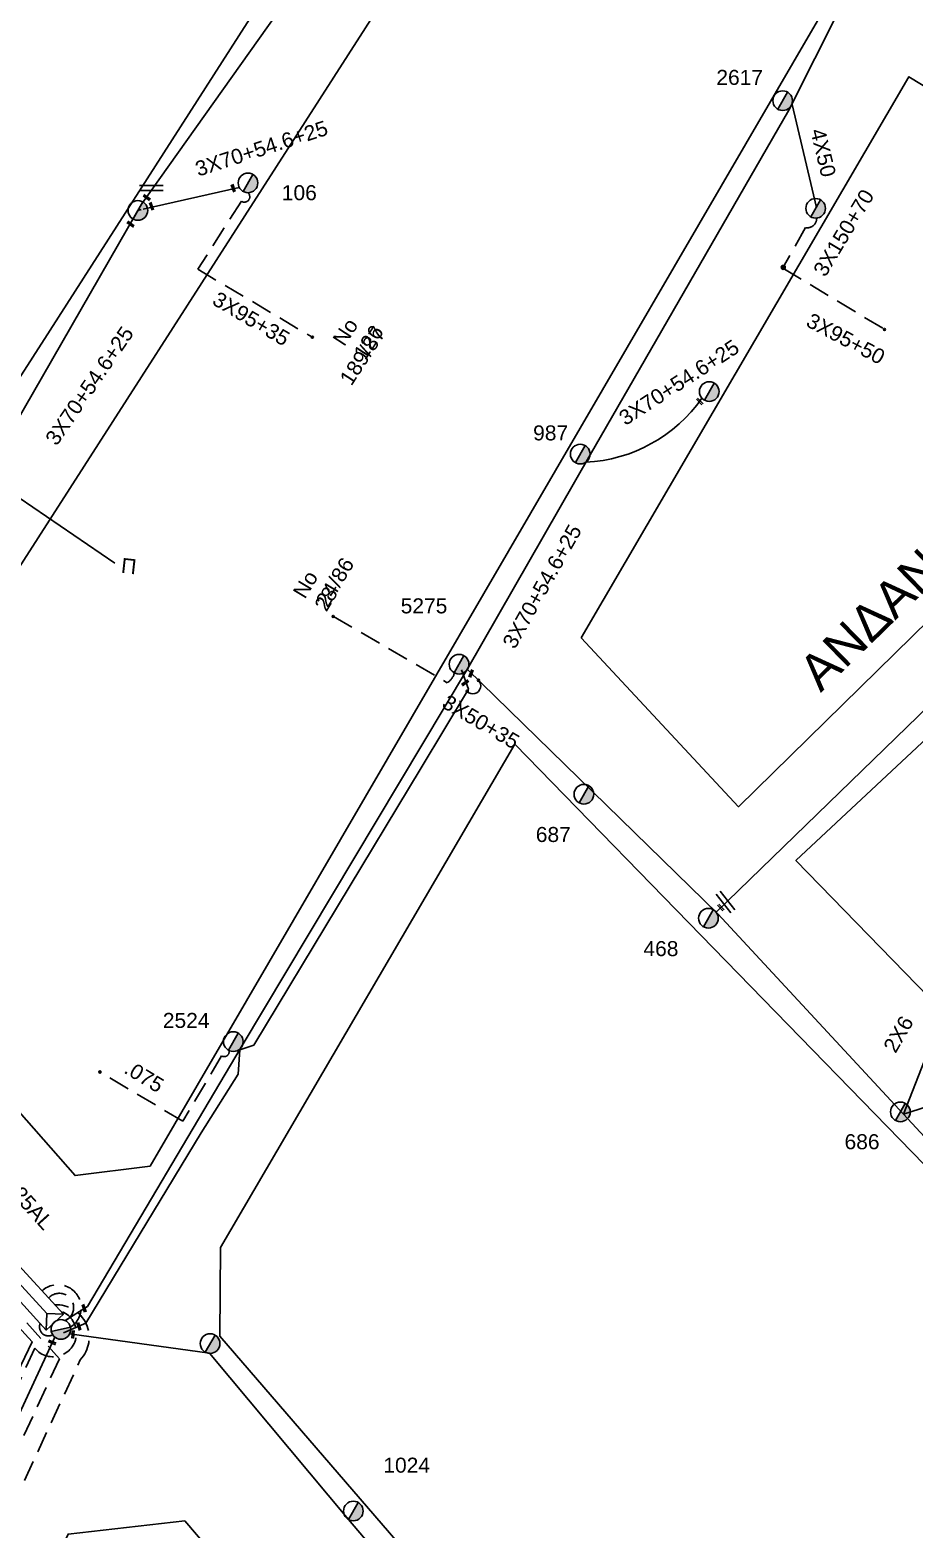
# Model space of a CAD drawing. Header units: millimetres. Extents: x 771 to 3391, y 686 to 1835.
# Drawn here: x 1703.7 to 1809.6, y 1353.2 to 1532.9 of the extents above; entities that cross this region are included whole.
import ezdxf

# ---------------------------------------------------------------- set-up
doc = ezdxf.new("R2010")
doc.units = ezdxf.units.MM
doc.linetypes.add('DASHED', pattern=[19.05, 12.7, -6.35])
for name, color, linetype in [('Άγνωστα', 7, 'Continuous'), ('Καλωδια Χ.Τ 3x95+35', 7, 'DASHED'), ('Καλωδια Χ.Τ. 3x50+35', 7, 'Continuous'), ('Καλωδια ΧΤ  3X95+50', 7, 'Continuous'), ('Καλώδια ΧΤ   3x150+50CU', 7, 'DASHED'), ('Καλώδια ΧΤ   3x150+70AL', 7, 'DASHED'), ('Μηχανική τομή', 7, 'Continuous'), ('Στύλος ΦΜ', 7, 'Continuous'), ('Στύλος ΦΜ @ 1', 7, 'Continuous'), ('Συνδέσεις', 7, 'Continuous'), ('Συνεστραμμένα ΧΤ   3x70+54.6+25 AL', 7, 'SYN_LINE'), ('Τομή', 7, 'Continuous'), ('Υποσταθμός εναέριος 2 στύλων', 7, 'Continuous'), ('Υποσταθμός πόλεως', 7, 'Continuous'), ('Υπόβαθρο ΔΕΗ', 7, 'Continuous'), ('Υπόγεια Καλώδια Δικτύου ΧΤ   .075', 7, 'DASHED')]:
    doc.layers.add(name, color=color, linetype=linetype)
doc.styles.add('arial', font='ARIAL.TTF')
doc.styles.get("Standard").update_dxf_attribs({"font": 'ARIAL.TTF'})
doc.linetypes.add('SYN_LINE', pattern='A,0.5,-0.0001,["/\\/\\/\\/",Standard,S=0.1,R=0,X=0,Y=-0.05],-0.25', length=0.7501)

# ---------------------------------------------------------------- blocks, each defined once
blk = doc.blocks.new('ΥΠΑΡΧΩΝ ΤΣΙΜΕΝΤΕΝΙΟΣ ΣΤΥΛΟΣ')
at = {"layer": 'Στύλος ΦΜ'}
blk.add_hatch(color=7, dxfattribs=at).paths.add_polyline_path([(-1.29, -2.28, 0.574793), (2.62, 0, 0.268822), (1.3, 2.27)])
at = {"layer": 'Στύλος ΦΜ', "color": 7}
blk.add_line((-1.29, -2.28), (1.3, 2.27), dxfattribs=at)
blk.add_circle((0, 0), 2.62, dxfattribs=at)
at = {"layer": 'Στύλος ΦΜ', "flags": 4}
for tag, p in [('ΑΡΙΘΜΟΣ', (-4.68, 8.05)), ('ΤΥΠΟΣ', (-4.91, 3.03))]:
    blk.add_attdef(tag, p, '', height=4, dxfattribs=at)
blk = doc.blocks.new('ΥΠΟΣΤΑΘΜΟΣ ΕΝΑΕΡΙΟΣ ΕΠΙ 2 ΣΤΥΛΩΝ')
at = {"layer": 'Υποσταθμός εναέριος 2 στύλων', "linetype": 'Continuous'}
for points in [[(-11.97, -2.11, 0.574793), (-8.45, -0.07, 0.268822), (-9.64, 1.98)], [(9.68, -2.15, 0.574793), (13.19, -0.1, 0.268822), (12.01, 1.95)]]:
    blk.add_hatch(color=256, dxfattribs=at).paths.add_polyline_path(points)
for p, q in [((-11.97, -2.11), (-9.64, 1.98)), ((9.68, -2.15), (12.01, 1.95))]:
    blk.add_line(p, q, dxfattribs=at)
for centre in [(-10.81, -0.07), (10.84, -0.1)]:
    blk.add_circle(centre, 2.36, dxfattribs=at)
at = {"layer": 'Υποσταθμός πόλεως', "linetype": 'Continuous', "ltscale": 40}
blk.add_lwpolyline([(-8.57, 2.82), (8.57, 2.82), (8.57, -2.82), (-8.57, -2.82)], close=True, dxfattribs=at)
for points in [[(-5.75, 0), (-8.57, 2.82)], [(-8.57, -2.82), (-5.75, 0)], [(-5.75, 0), (5.75, 0)], [(5.75, 0), (8.57, 2.82)], [(8.57, -2.82), (5.75, 0)]]:
    blk.add_lwpolyline(points, dxfattribs=at)
at = {"layer": 'Υποσταθμός εναέριος 2 στύλων', "ltscale": 40, "flags": 1}
for tag, p in [('ΜΕΤΑΣΧΗΜΑΤΙΣΜΟΣ', (14.09, 2.51)), ('ΙΣΧΥΣ', (14.07, -0.28)), ('ΑΡΙΘΜΟΣ', (14.19, -3))]:
    blk.add_attdef(tag, p, '', height=1.8, dxfattribs=at)
blk = doc.blocks.new('ΜΗΧΑΝΙΚΗ ΤΟΜΗ')
at = {"layer": 'Μηχανική τομή', "ltscale": 40}
for p, q in [((-1.89, 0.78), (1.89, 0.78)), ((1.89, 0), (-1.89, 0))]:
    blk.add_line(p, q, dxfattribs=at)
blk = doc.blocks.new('_ΣΥΝΔΕΣΗ')
at = {"layer": 'Συνδέσεις', "linetype": 'SYN_LINE', "ltscale": 40}
blk.add_hatch(color=256, dxfattribs=at).paths.add_polyline_path([(0.5, -0.01, 1), (-0.5, -0.01, 1)])
at = {"layer": 'Συνδέσεις'}
blk.add_circle((0, -0.01), 0.5, dxfattribs=at)
blk = doc.blocks.new('ΤΟΜΗ')
at = {"layer": 'Τομή', "ltscale": 40}
for p, q in [((-5.68, 0), (5.68, 0)), ((5.68, -2.33), (-5.68, -2.33))]:
    blk.add_line(p, q, dxfattribs=at)

msp = doc.modelspace()

# ---------------------------------------------------------------- linework, layer by layer
at = {"layer": 'Άγνωστα', "color": 2}
msp.add_lwpolyline([(1794.96996, 1523.99677), (1797.91911, 1511.64989)], dxfattribs=at)
at = {"layer": 'Άγνωστα', "color": 151, "linetype": 'SYN_LINE', "ltscale": 15}
msp.add_lwpolyline([(1697.39057, 1480.18288), (1713.8339, 1468.99562)], dxfattribs=at)
at = {"layer": 'Άγνωστα', "color": 5, "linetype": 'Continuous', "ltscale": 20}
msp.add_lwpolyline([(1756.06447, 1456.24781), (1786.09307, 1426.94159), (1808.34808, 1402.93005), (1827.97811, 1381.68641)], dxfattribs=at)
at = {"layer": 'Άγνωστα', "color": 5}
msp.add_lwpolyline([(1808.34808, 1402.93005), (1812.63939, 1413.95873)], dxfattribs=at)
at = {"layer": 'Καλωδια Χ.Τ 3x95+35', "color": 151, "linetype": 'DASHED', "ltscale": 0.2}
msp.add_lwpolyline([(1729.76163, 1513.41059, -0.954070149), (1728.99101, 1512.39686), (1723.7556, 1504.23875), (1723.7556, 1504.23875), (1737.43464, 1496.12372)], format="xyb", dxfattribs=at)
at = {"layer": 'Καλωδια Χ.Τ. 3x50+35', "color": 2, "linetype": 'DASHED', "ltscale": 0.2}
msp.add_lwpolyline([(1740.04037, 1462.57956), (1753.64753, 1454.65449, 0.197041039), (1754.51373, 1455.84355)], format="xyb", dxfattribs=at)
at = {"layer": 'Καλωδια ΧΤ  3X95+50', "color": 2, "linetype": 'DASHED', "ltscale": 0.2}
msp.add_lwpolyline([(1793.8735, 1504.37741), (1793.87213, 1504.37493), (1806.1097, 1496.99089)], dxfattribs=at)
at = {"layer": 'Καλώδια ΧΤ   3x150+50CU', "color": 30, "linetype": 'DASHED', "ltscale": 0.2}
msp.add_lwpolyline([(1654.89456, 1435.18501), (1660.45561, 1429.11203, -0.356847731), (1659.50711, 1425.81567), (1679.66415, 1403.73926, 0.767804806), (1682.70654, 1400.40717), (1707.18321, 1373.59981), (1694.51263, 1346.23678), (1686.35709, 1331.11819)], format="xyb", dxfattribs=at)
at = {"layer": 'Καλώδια ΧΤ   3x150+50CU', "color": 62, "linetype": 'DASHED', "ltscale": 0.2}
msp.add_lwpolyline([(1688.46544, 1330.11698), (1696.57492, 1345.15017), (1709.68681, 1373.46624, 0.673524003), (1706.63286, 1380.06265)], format="xyb", dxfattribs=at)
at = {"layer": 'Καλώδια ΧΤ   3x150+50CU', "color": 5, "linetype": 'DASHED', "ltscale": 0.2}
msp.add_arc((1706.99891, 1379.70694), 2.77823, 302.7687686, 133.0394199, dxfattribs=at)
at = {"layer": 'Καλώδια ΧΤ   3x150+50CU', "color": 2, "linetype": 'DASHED', "ltscale": 0.2}
msp.add_arc((1707.16425, 1379.72864), 1.71781, 294.6336421, 137.994084, dxfattribs=at)
at = {"layer": 'Καλώδια ΧΤ   3x150+50CU', "color": 173, "linetype": 'DASHED', "ltscale": 0.2}
msp.add_arc((1705.85553, 1377.3914), 1.06298, 156.8520291, 299.074311, dxfattribs=at)
at = {"layer": 'Καλώδια ΧΤ   3x150+70AL', "color": 2, "linetype": 'DASHED', "ltscale": 0.2}
msp.add_lwpolyline([(1797.92653, 1510.36725, -0.486700599), (1796.57467, 1509.23309), (1793.92376, 1504.46775)], format="xyb", dxfattribs=at)
at = {"layer": 'Καλώδια ΧΤ   3x150+70AL', "color": 6, "linetype": 'DASHED', "ltscale": 0.2}
msp.add_lwpolyline([(1707.32283, 1379.30741, -1.319252887), (1704.22844, 1374.85138), (1704.22844, 1374.85138), (1704.22844, 1374.85138), (1695.40801, 1355.80304), (1681.8665, 1361.98389)], format="xyb", dxfattribs=at)
at = {"layer": 'Συνεστραμμένα ΧΤ   3x70+54.6+25 AL', "color": 6, "linetype": 'SYN_LINE', "ltscale": 20}
msp.add_lwpolyline([(1750.5195, 1563.07112), (1735.45893, 1538.0576), (1716.9355, 1511.91078)], dxfattribs=at)
at = {"layer": 'Συνεστραμμένα ΧΤ   3x70+54.6+25 AL', "color": 85, "linetype": 'SYN_LINE', "ltscale": 15}
msp.add_lwpolyline([(1785.87534, 1427.15409), (1811.4352, 1451.97282), (1842.49974, 1480.71584), (1868.21107, 1504.82738), (1893.47159, 1528.74496), (1916.06996, 1550.31906), (1931.09359, 1561.57559)], dxfattribs=at)
at = {"layer": 'Συνεστραμμένα ΧΤ   3x70+54.6+25 AL', "color": 2, "ltscale": 20}
msp.add_lwpolyline([(1707.88026, 1378.16717), (1710.53876, 1379.87931), (1728.97833, 1410.93922), (1756.09921, 1456.30593), (1770.76197, 1481.98197), (1794.57013, 1523.29712), (1803.89579, 1541.8417)], dxfattribs=at)
at = {"layer": 'Συνεστραμμένα ΧΤ   3x70+54.6+25 AL', "color": 151, "linetype": 'SYN_LINE', "ltscale": 15}
msp.add_lwpolyline([(1717.22548, 1511.43621), (1728.73975, 1514.03033)], dxfattribs=at)
at = {"layer": 'Συνεστραμμένα ΧΤ   3x70+54.6+25 AL', "color": 151, "linetype": 'SYN_LINE', "ltscale": 20}
msp.add_lwpolyline([(1699.25881, 1385.97201), (1681.96199, 1403.78138), (1656.28296, 1430.70338), (1690.27041, 1454.23887), (1698.33378, 1479.54117), (1716.58236, 1511.29132), (1716.99325, 1511.38389)], dxfattribs=at)
at = {"layer": 'Συνεστραμμένα ΧΤ   3x70+54.6+25 AL', "color": 5, "linetype": 'SYN_LINE', "ltscale": 20}
for points in [[(1707.67868, 1376.69145), (1710.35544, 1377.84755), (1724.16848, 1400.68843), (1728.60165, 1407.72646), (1728.79143, 1410.62439), (1730.4666, 1411.20247), (1750.52533, 1444.4527), (1756.19669, 1453.88055), (1755.35057, 1456.19487)], [(1808.34808, 1402.93005), (1819.96117, 1406.64228), (1838.0248, 1422.99379), (1852.14364, 1436.95889)]]:
    msp.add_lwpolyline(points, dxfattribs=at)
at = {"layer": 'Συνεστραμμένα ΧΤ   3x70+54.6+25 AL', "color": 1, "linetype": 'SYN_LINE', "ltscale": 20}
msp.add_lwpolyline([(1706.61217, 1376.19849), (1693.02342, 1346.85263), (1679.52056, 1321.82127)], dxfattribs=at)
at = {"layer": 'Συνεστραμμένα ΧΤ   3x70+54.6+25 AL', "color": 173, "linetype": 'SYN_LINE', "ltscale": 20}
msp.add_lwpolyline([(1708.39505, 1376.5646), (1725.17828, 1374.24544), (1741.82184, 1354.31498), (1758.97254, 1334.1354), (1777.14454, 1312.76741), (1795.04683, 1292.50917), (1809.60602, 1275.50146), (1827.20529, 1255.23213)], dxfattribs=at)
at = {"layer": 'Συνεστραμμένα ΧΤ   3x70+54.6+25 AL', "color": 2, "ltscale": 20}
msp.add_arc((1769.42146, 1499.08017), 17.9947, 272.6747491, 325.0721813, dxfattribs=at)
at = {"layer": 'Υπόβαθρο ΔΕΗ'}
for points in [[(1662.76291, 1444.4904), (1672.53322, 1444.70029), (1706.07149, 1496.93619), (1749.27286, 1564.42394), (1702.02999, 1593.74855), (1638.74072, 1473.4231), (1662.76291, 1444.4904)], [(1678.10009, 1430.72623), (1759.69049, 1557.86496), (1798.03827, 1534.00543), (1718.05142, 1396.69551), (1709.05692, 1395.55866), (1678.10009, 1430.72623)], [(1814.29139, 1413.96219), (1795.43799, 1433.35964), (1923.51394, 1553.10057), (1942.68432, 1533.6234), (1814.29139, 1413.96219)], [(1769.70602, 1460.0404), (1808.98366, 1527.31006), (1849.70157, 1502.65454), (1850.4504, 1498.75856), (1821.88857, 1472.45621), (1788.55029, 1439.79453), (1769.70602, 1460.0404)], [(1576.46743, 1353.55549), (1627.73378, 1451.68435), (1634.19703, 1451.98118), (1703.93009, 1375.60808), (1679.21281, 1324.1158), (1679.21281, 1324.1158), (1679.21281, 1324.1158), (1636.90039, 1366.67172), (1645.10894, 1374.47827), (1637.65346, 1383.3777), (1620.17367, 1367.35924), (1673.65377, 1312.88338), (1673.65377, 1312.88338), (1673.65377, 1312.88338), (1653.68213, 1274.98237), (1644.36477, 1277.84103), (1576.46743, 1353.55549)], [(1726.38517, 1376.30408), (1726.47385, 1386.94423), (1761.73545, 1447.27759), (1862.90883, 1343.35003), (1822.79772, 1264.51968), (1726.38517, 1376.30408)], [(1666.48739, 1257.24345), (1664.20009, 1260.09948), (1708.21996, 1352.57075), (1722.19852, 1354.14074), (1777.13804, 1289.76541), (1702.23966, 1218.56954), (1666.48739, 1257.24345)]]:
    msp.add_lwpolyline(points, dxfattribs=at)
msp.add_arc((1756.71339, 1454.2853), 0.9513, 224.723723, 45.1770524, dxfattribs=at)
at = {"layer": 'Υπόγεια Καλώδια Δικτύου ΧΤ   .075', "color": 2, "linetype": 'DASHED', "ltscale": 0.2}
msp.add_lwpolyline([(1727.4916, 1410.56698, -0.70019557), (1726.61176, 1409.91791), (1721.96195, 1402.08569), (1712.03687, 1407.97798)], format="xyb", dxfattribs=at)

# ---------------------------------------------------------------- block references
at = {"layer": 'Μηχανική τομή'}
for p, xscale, yscale, zscale, rotation in [((1727.92, 1513.92274), 0.2500000000001927, 0.2500000000001927, 0.2500000000001927, 288.9316525883337), ((1717.58269, 1512.774), 0.2500000000001927, 0.2500000000001927, 0.2500000000001927, 324.3887371301313), ((1718.12174, 1511.76189), 0.2500000000001927, 0.2500000000001927, 0.2500000000001927, 288.9316525883337), ((1715.65416, 1509.5647), 0.2500000000001927, 0.2500000000001927, 0.2500000000001927, 324.3887371301313), ((1783.97571, 1488.43991), 0.249999999999919, 0.249999999999919, 0.249999999999919, 134.0630743276719), ((1756.6075, 1455.71785), 0.249999999999919, 0.249999999999919, 0.249999999999919, 68.45138536945211), ((1755.8465, 1454.57157), 0.2499999999999681, 0.2499999999999681, 0.2499999999999681, 36.11407878704492), ((1786.37798, 1427.64216), 0.2500000000001928, 0.2500000000001928, 0.2500000000001928, 312.6268794242704), ((1710.04478, 1379.61731), 0.2500000000002005, 0.2500000000002005, 0.2500000000002005, 288.7183560410072), ((1708.70916, 1376.52119), 0.2500000000002005, 0.2500000000002005, 0.2500000000002005, 263.6989400630474), ((1709.42725, 1377.44667), 0.2500000000002005, 0.2500000000002005, 0.2500000000002005, 288.7183560410072), ((1706.27118, 1375.4621), 0.2500000000001927, 0.2500000000001927, 0.2500000000001927, 336.0040190572474)]:
    msp.add_blockref('ΜΗΧΑΝΙΚΗ ΤΟΜΗ', p, dxfattribs=dict(at, xscale=xscale, yscale=yscale, zscale=zscale, rotation=rotation))
at = {"layer": 'Στύλος ΦΜ @ 1', "ltscale": 40}
ref = msp.add_blockref('ΥΠΑΡΧΩΝ ΤΣΙΜΕΝΤΕΝΙΟΣ ΣΤΥΛΟΣ', (1793.85279, 1524.45175), dxfattribs=dict(at, xscale=0.4499999999998181, yscale=0.4499999999998181, zscale=0.4499999999998181))
ref.add_attrib('ΤΥΠΟΣ', '2617', (1785.90328, 1526.34109), dxfattribs={"layer": 'Στύλος ΦΜ', "height": 1.8, "flags": 4})
ref = msp.add_blockref('ΥΠΑΡΧΩΝ ΤΣΙΜΕΝΤΕΝΙΟΣ ΣΤΥΛΟΣ', (1729.77698, 1514.58826), dxfattribs=dict(at, xscale=0.4499999999998181, yscale=0.4499999999998181, zscale=0.4499999999998181))
ref.add_attrib('ΤΥΠΟΣ', '106', (1733.82959, 1512.51509), dxfattribs={"layer": 'Στύλος ΦΜ', "height": 1.8, "flags": 4})
at = {"layer": 'Στύλος ΦΜ @ 1', "ltscale": 40, "xscale": 0.4499999999998181, "yscale": 0.4499999999998181, "zscale": 0.4499999999998181}
for p in [(1716.58009, 1511.29261), (1797.80506, 1511.53874), (1785.04807, 1489.56774), (1725.24281, 1375.42144)]:
    msp.add_blockref('ΥΠΑΡΧΩΝ ΤΣΙΜΕΝΤΕΝΙΟΣ ΣΤΥΛΟΣ', p, dxfattribs=at)
at = {"layer": 'Στύλος ΦΜ @ 1', "ltscale": 40}
ref = msp.add_blockref('ΥΠΑΡΧΩΝ ΤΣΙΜΕΝΤΕΝΙΟΣ ΣΤΥΛΟΣ', (1769.58759, 1482.07119), dxfattribs=dict(at, xscale=0.4499999999998181, yscale=0.4499999999998181, zscale=0.4499999999998181))
ref.add_attrib('ΤΥΠΟΣ', '987', (1763.94639, 1483.7142), dxfattribs={"layer": 'Στύλος ΦΜ', "height": 1.8, "flags": 4})
ref = msp.add_blockref('ΥΠΑΡΧΩΝ ΤΣΙΜΕΝΤΕΝΙΟΣ ΣΤΥΛΟΣ', (1755.07136, 1456.88095), dxfattribs=dict(at, xscale=0.4499999999998181, yscale=0.4499999999998181, zscale=0.4499999999998181))
ref.add_attrib('ΤΥΠΟΣ', '5275', (1748.07454, 1462.97352), dxfattribs={"layer": 'Στύλος ΦΜ', "height": 1.8, "flags": 4})
ref = msp.add_blockref('ΥΠΑΡΧΩΝ ΤΣΙΜΕΝΤΕΝΙΟΣ ΣΤΥΛΟΣ', (1770.02783, 1441.28154), dxfattribs=dict(at, xscale=0.4499999999998181, yscale=0.4499999999998181, zscale=0.4499999999998181))
ref.add_attrib('ΤΥΠΟΣ', '687', (1764.26611, 1435.55775), dxfattribs={"layer": 'Στύλος ΦΜ', "height": 1.8, "flags": 4})
ref = msp.add_blockref('ΥΠΑΡΧΩΝ ΤΣΙΜΕΝΤΕΝΙΟΣ ΣΤΥΛΟΣ', (1784.95439, 1426.41992), dxfattribs=dict(at, xscale=0.4499999999998181, yscale=0.4499999999998181, zscale=0.4499999999998181))
ref.add_attrib('ΤΥΠΟΣ', '468', (1777.16457, 1421.87269), dxfattribs={"layer": 'Στύλος ΦΜ', "height": 1.8, "flags": 4})
ref = msp.add_blockref('ΥΠΑΡΧΩΝ ΤΣΙΜΕΝΤΕΝΙΟΣ ΣΤΥΛΟΣ', (1728.01775, 1411.6207), dxfattribs=dict(at, xscale=0.4499999999998181, yscale=0.4499999999998181, zscale=0.4499999999998181))
ref.add_attrib('ΤΥΠΟΣ', '2524', (1719.57249, 1413.26452), dxfattribs={"layer": 'Στύλος ΦΜ', "height": 1.8, "flags": 4})
ref = msp.add_blockref('ΥΠΑΡΧΩΝ ΤΣΙΜΕΝΤΕΝΙΟΣ ΣΤΥΛΟΣ', (1807.95347, 1403.19871), dxfattribs=dict(at, xscale=0.4499999999998181, yscale=0.4499999999998181, zscale=0.4499999999998181))
ref.add_attrib('ΤΥΠΟΣ', '686', (1801.26267, 1398.7195), dxfattribs={"layer": 'Στύλος ΦΜ', "height": 1.8, "flags": 4})
ref = msp.add_blockref('ΥΠΑΡΧΩΝ ΤΣΙΜΕΝΤΕΝΙΟΣ ΣΤΥΛΟΣ', (1742.40288, 1355.33945), dxfattribs=dict(at, xscale=0.4499999999998181, yscale=0.4499999999998181, zscale=0.4499999999998181))
ref.add_attrib('ΤΥΠΟΣ', '1024', (1745.99653, 1359.93439), dxfattribs={"layer": 'Στύλος ΦΜ', "height": 1.8, "flags": 4})
at = {"layer": 'Συνδέσεις'}
for p, xscale, yscale, zscale in [((1793.92376, 1504.46775), 0.4777242751394019, 0.4777242751394019, 0.4777242751394019), ((1737.49165, 1496.08957), 0.25, 0.25, 0.25), ((1806.05787, 1497.02107), 0.25, 0.25, 0.25), ((1739.98855, 1462.60974), 0.25, 0.25, 0.25), ((1757.39831, 1454.94595), 0.25, 0.25, 0.25), ((1756.05675, 1453.62458), 0.25, 0.25, 0.25), ((1712.03687, 1407.97798), 0.25, 0.25, 0.25)]:
    msp.add_blockref('_ΣΥΝΔΕΣΗ', p, dxfattribs=dict(at, xscale=xscale, yscale=yscale, zscale=zscale))
at = {"layer": 'Τομή', "xscale": 0.25, "yscale": 0.25, "zscale": 0.25}
msp.add_blockref('ΤΟΜΗ', (1718.18646, 1514.25915), dxfattribs=at)
at = {"layer": 'Τομή', "xscale": 0.2499999999999669, "yscale": 0.2499999999999669, "zscale": 0.2499999999999669, "rotation": 308.1680509152084}
msp.add_blockref('ΤΟΜΗ', (1787.22545, 1428.53395), dxfattribs=at)
at = {"layer": 'Υποσταθμός εναέριος 2 στύλων', "xscale": 0.4999999999999999, "yscale": 0.4999999999999999, "zscale": 0.4999999999999999, "rotation": 312.4139237987513}
msp.add_blockref('ΥΠΟΣΤΑΘΜΟΣ ΕΝΑΕΡΙΟΣ ΕΠΙ 2 ΣΤΥΛΩΝ', (1703.73488, 1381.14774), dxfattribs=at)

# ---------------------------------------------------------------- texts
at = {"ltscale": 40, "insert": (1795.38549, 1456.50266), "char_height": 4, "width": 67.4273804, "attachment_point": 1, "rotation": 44.3034171, "style": 'arial'}
msp.add_mtext('{\\H1.083x;ΑΝΔΑΝΕΙΑΣ}', dxfattribs=at)
at = {"layer": 'Άγνωστα', "color": 7, "char_height": 1.8, "attachment_point": 1}
for s, gutter_width, insert, rotation in [('3X70+54.6+25', 12.5, (1723.26663, 1517.0445), 17.9311595), ('4X50', 12.5, (1798.90061, 1521.27191), 283.5621542), ('3X150+70', 12.5, (1797.41646, 1504.13366), 59.0228202), ('3X95+35', 12.5, (1726.27053, 1501.66595), 329.2983697), ('3X70+54.6+25', 12.5, (1705.36968, 1483.97978), 55.5666888), ('189/87', 1.87888, (1740.65211, 1491.13299), 56.9285111), ('3X95+50', 12.5, (1797.35691, 1499.07965), 332.0897021), ('3X70+54.6+25', 12.5, (1774.0157, 1486.92966), 33.0270901), ('3X70+54.6+25', 12.5, (1760.17978, 1459.46613), 60.5916117), ('Π', 1.82045, (1714.69987, 1469.63373), 353.6082422), ('2X6', 12.5, (1805.81289, 1411.0299), 59.9729288)]:
    msp.add_mtext_dynamic_manual_height_columns(s, width=1.8, gutter_width=gutter_width, heights=[0.04535], dxfattribs=dict(at, insert=insert, rotation=rotation))
at = {"layer": 'Άγνωστα', "color": 7}
note = msp.add_mtext_dynamic_manual_height_columns('No ', width=1.8, gutter_width=1.87888, heights=[0.04535, 0], dxfattribs=dict(at, insert=(1737.80112, 1492.77698), char_height=1.8, attachment_point=1, rotation=56.9285111))
for column, words in zip(note.columns.linked_columns, ['126']):
    column.text = words
note = msp.add_mtext_dynamic_manual_height_columns('24/86\\P', width=1.8, gutter_width=2.24951, heights=[0.04535, 0], dxfattribs=dict(at, insert=(1735.7138, 1461.0108), char_height=1.8, attachment_point=1, rotation=59.0085022))
note = msp.add_mtext_dynamic_manual_height_columns('No ', width=1.8, gutter_width=2.24951, heights=[0.04535, 0], dxfattribs=dict(at, insert=(1732.97245, 1462.05795), char_height=1.8, attachment_point=1, rotation=59.0085022))
for column, words in zip(note.columns.linked_columns, ['28']):
    column.text = words
note = msp.add_mtext_dynamic_manual_height_columns('3X50+35\\P', width=1.8, gutter_width=12.5, heights=[0.04535, 0], dxfattribs=dict(at, insert=(1741.49227, 1460.62426), char_height=1.8, attachment_point=1, rotation=329.3432005))
at = {"layer": 'Συνεστραμμένα ΧΤ   3x70+54.6+25 AL', "color": 7, "insert": (1693.52825, 1404.62945), "char_height": 1.8, "attachment_point": 1, "rotation": 312.012385}
msp.add_mtext_dynamic_manual_height_columns('3X70+54.6+25AL', width=1.8, gutter_width=12.5, heights=[0.04535], dxfattribs=at)
at = {"layer": 'Υπόγεια Καλώδια Δικτύου ΧΤ   .075', "color": 7, "insert": (1715.72083, 1409.48732), "char_height": 1.8, "attachment_point": 1, "rotation": 328.7030525}
msp.add_mtext_dynamic_manual_height_columns('.075', width=1.8, gutter_width=12.5, heights=[0.04535], dxfattribs=at)

doc.saveas('drawing.dxf')
